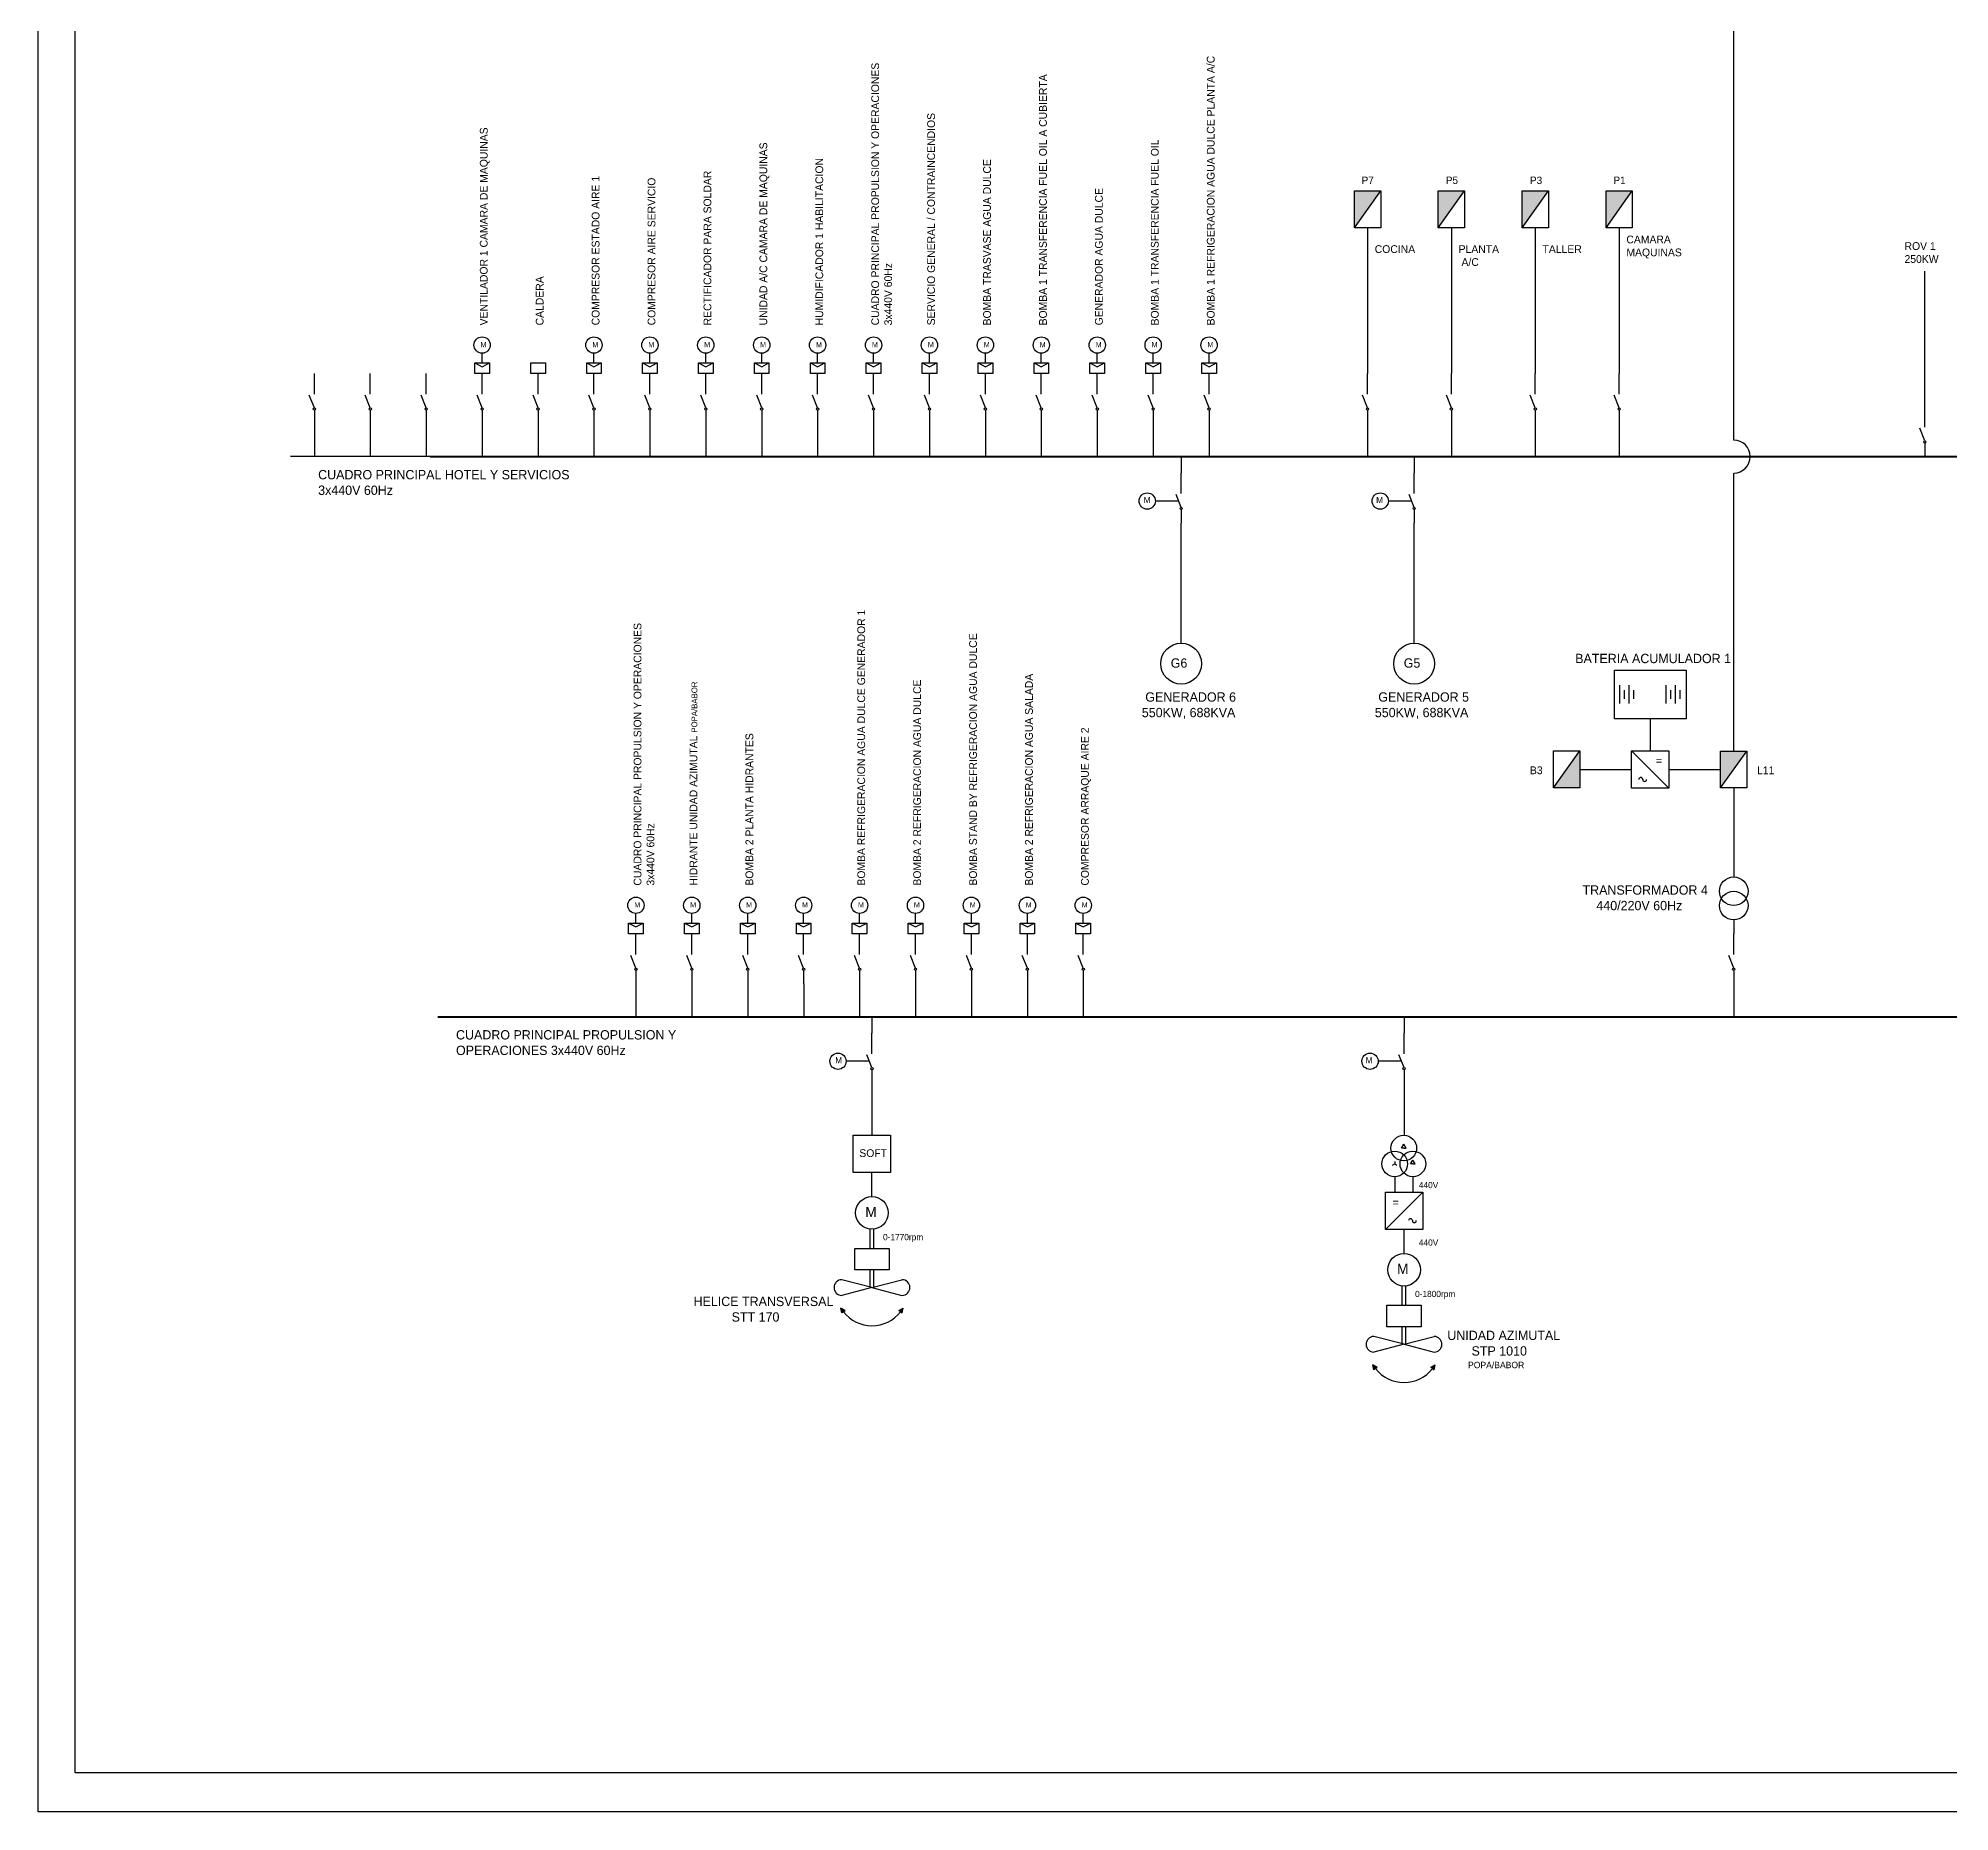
# Model space of a CAD drawing. Header units: millimetres. Extents: x 410 to 82986, y -218 to 41782.
# Drawn here: x 410 to 25022, y -218 to 22613 of the extents above; entities that cross this region are included whole.
import ezdxf

# ---------------------------------------------------------------- set-up
doc = ezdxf.new("R2010")
doc.units = ezdxf.units.MM
doc.header["$LTSCALE"] = 50
doc.linetypes.add('ACAD_ISO03W100', pattern=[30, 12, -18])
doc.layers.add('D3', color=3, linetype='Continuous')
doc.styles.get("Standard").update_dxf_attribs({"font": 'Gothic.TTF'})

# ---------------------------------------------------------------- blocks, each defined once
blk = doc.blocks.new('INTERRUPTOR')
for p, q in [((0, 31.6), (0, 53.7)), ((0, 16.8), (-5.4, 30.6)), ((0, 14.5), (0, 0))]:
    blk.add_line(p, q)
blk.add_circle((0, 15.7), 1.17)
blk = doc.blocks.new('LINEA CONEXION BARRAS')
blk.add_line((-2.6, 0), (-2.6, -17.7))
blk = doc.blocks.new('MOTOR ARRANCADOR')
for p, q in [((0, 11.5), (0, 21.8)), ((-7.8, 11.5), (0, 7.4)), ((0, 7.4), (7.8, 11.5))]:
    blk.add_line(p, q)
blk.add_lwpolyline([(-7.8, 11.5), (7.8, 11.5), (7.8, 0), (-7.8, 0)], close=True)
blk.add_circle((0, 30.6), 8.75)
blk.add_text('M', height=5.5).set_placement((-1.7, 28.3))
blk = doc.blocks.new('TRANSFORMADOR')
for p, q in [((0, 75.9), (0, 61)), ((0, 14.9), (0, 0))]:
    blk.add_line(p, q)
for centre in [(0, 45.7), (0, 30.3)]:
    blk.add_circle(centre, 15.4)
blk = doc.blocks.new('CUADRO')
blk.add_hatch(color=256).paths.add_polyline_path([(-14.1, 94.7), (-14.1, 55.1), (14.1, 94.7)])
for p, q in [((-14.1, 55.1), (14.1, 94.7)), ((0, 55.1), (0, 0))]:
    blk.add_line(p, q)
blk.add_lwpolyline([(-14.1, 94.7), (14.1, 94.7), (14.1, 55.1), (-14.1, 55.1)], close=True)

msp = doc.modelspace()

# ---------------------------------------------------------------- hatches: boundary and pattern name
for color, points in [(256, [(20259, 13438), (19921, 12962), (20259, 12962)]), (4, [(10743, 6266), (10756, 6204), (10777, 6220), (10798, 6236)]), (4, [(11490, 6236), (11511, 6220), (11532, 6204), (11545, 6266)]), (5, [(17594, 5534), (17607, 5473), (17628, 5489), (17649, 5504)]), (5, [(18341, 5504), (18362, 5489), (18382, 5473), (18396, 5534)])]:
    msp.add_hatch(color=color).paths.add_polyline_path(points)

# ---------------------------------------------------------------- linework, layer by layer
for p, q in [((22240, 17440), (22240, 22881)), ((17525, 19819), (17525, 19207)), ((18605, 19819), (18605, 19207)), ((19685, 19819), (19685, 19207)), ((20765, 19819), (20765, 19207)), ((24700, 17872), (24700, 19614)), ((17525, 19207), (17525, 18296)), ((18605, 19207), (18605, 18296)), ((19685, 19207), (19685, 18296)), ((20765, 19207), (20765, 18296)), ((17525, 17652), (17525, 17440)), ((18605, 17652), (18605, 17440)), ((19685, 17652), (19685, 17440)), ((20765, 17652), (20765, 17440)), ((22240, 13438), (22240, 17016)), ((15093, 16656), (14793, 16656)), ((18093, 16656), (17793, 16656)), ((15125, 14825), (15125, 16372)), ((18125, 14825), (18125, 16372)), ((20770, 14285), (20770, 14049)), ((20890, 14285), (20890, 14049)), ((21366, 14285), (21366, 14049)), ((21486, 14285), (21486, 14049)), ((20830, 14223), (20830, 14111)), ((20950, 14223), (20950, 14111)), ((21426, 14223), (21426, 14111)), ((21546, 14223), (21546, 14111)), ((21165, 13854), (21165, 13440)), ((19921, 12962), (20259, 13438)), ((20925, 13440), (21405, 13440)), ((20925, 12960), (20925, 13440)), ((20925, 13440), (21405, 12960)), ((21405, 13440), (21405, 12960)), ((20259, 13200), (20925, 13200)), ((21405, 13200), (22071, 13200)), ((21405, 12960), (20925, 12960)), ((22240, 12607), (22240, 11995))]:
    msp.add_line(p, q)
at = {"color": 1}
msp.add_line((5457, 17228), (3657, 17228), dxfattribs=at)
at = {"color": 1, "lineweight": 50}
for p, q in [((5457, 17228), (33183, 17228)), ((5556, 10016), (31534, 10016))]:
    msp.add_line(p, q, dxfattribs=at)
at = {"color": 4}
for p, q in [((11144, 10016), (11144, 9804)), ((11144, 9539), (11144, 9804)), ((11112, 9444), (10812, 9444)), ((11144, 9362), (11079, 9527)), ((11144, 9334), (11144, 9160)), ((11144, 9160), (11144, 8491)), ((10904, 8011), (10904, 8491)), ((10904, 8491), (11384, 8491)), ((11384, 8491), (11384, 8011)), ((11384, 8011), (10904, 8011)), ((11144, 7702), (11144, 8011)), ((11120, 7034), (11120, 7283)), ((11168, 7034), (11168, 7283)), ((11120, 6537), (11120, 6758)), ((11168, 6537), (11168, 6758)), ((11144, 6531), (10757, 6632)), ((11144, 6531), (10757, 6430)), ((11144, 6531), (11531, 6632)), ((11144, 6531), (11531, 6430)), ((10756, 6204), (10743, 6266)), ((10798, 6236), (10743, 6266)), ((10777, 6220), (10756, 6204)), ((10777, 6220), (10798, 6236)), ((11490, 6236), (11545, 6266)), ((11511, 6220), (11490, 6236)), ((11511, 6220), (11532, 6204)), ((11532, 6204), (11545, 6266))]:
    msp.add_line(p, q, dxfattribs=at)
at = {"color": 5}
for p, q in [((17995, 10016), (17995, 9804)), ((17995, 9539), (17995, 9804)), ((17962, 9444), (17662, 9444)), ((17995, 9362), (17930, 9527)), ((17995, 9334), (17995, 9160)), ((17995, 9160), (17995, 8491)), ((17963, 8326), (17992, 8376)), ((18021, 8326), (17992, 8376)), ((17846, 8106), (17875, 8122)), ((17875, 8155), (17875, 8122)), ((17875, 8122), (17904, 8106)), ((17992, 8326), (17963, 8326)), ((17992, 8326), (18021, 8326)), ((18080, 8122), (18109, 8172)), ((18109, 8122), (18080, 8122)), ((18138, 8122), (18109, 8172)), ((18109, 8122), (18138, 8122)), ((17875, 7957), (17875, 7760)), ((18109, 7957), (18109, 7760)), ((17755, 7280), (18235, 7760)), ((17755, 7280), (17755, 7760)), ((17755, 7760), (18235, 7760)), ((18235, 7760), (18235, 7280)), ((18235, 7280), (17755, 7280)), ((17995, 6970), (17995, 7280)), ((17971, 6302), (17971, 6551)), ((18019, 6302), (18019, 6551)), ((17971, 5806), (17971, 6026)), ((18019, 5806), (18019, 6026)), ((17995, 5800), (17607, 5901)), ((17995, 5800), (17607, 5698)), ((17995, 5800), (18382, 5901)), ((17995, 5800), (18382, 5698)), ((17607, 5473), (17594, 5534)), ((17649, 5504), (17594, 5534)), ((17628, 5489), (17607, 5473)), ((17628, 5489), (17649, 5504)), ((18341, 5504), (18396, 5534)), ((18362, 5489), (18341, 5504)), ((18362, 5489), (18382, 5473)), ((18382, 5473), (18396, 5534))]:
    msp.add_line(p, q, dxfattribs=at)
for points in [[(6751, 18434), (6939, 18434), (6939, 18296), (6751, 18296)], [(20703, 14480), (21627, 14480), (21627, 13854), (20703, 13854)], [(19921, 13438), (20259, 13438), (20259, 12962), (19921, 12962)]]:
    msp.add_lwpolyline(points, close=True)
at = {"color": 4}
msp.add_lwpolyline([(10924, 7034), (11365, 7034), (11365, 6758), (10924, 6758)], close=True, dxfattribs=at)
at = {"color": 5}
msp.add_lwpolyline([(17774, 6302), (18215, 6302), (18215, 6026), (17774, 6026)], close=True, dxfattribs=at)
for centre, radius in [((14688, 16656), 105), ((17688, 16656), 105), ((15125, 14562), 263), ((18125, 14562), 263)]:
    msp.add_circle(centre, radius)
at = {"color": 4}
for centre, radius in [((10707, 9444), 105), ((11144, 9348), 14), ((11144, 7492), 210)]:
    msp.add_circle(centre, radius, dxfattribs=at)
at = {"color": 5}
for centre, radius in [((17557, 9444), 105), ((17995, 9348), 14), ((17992, 8326), 165), ((17875, 8122), 165), ((18109, 8122), 165), ((17995, 6760), 210)]:
    msp.add_circle(centre, radius, dxfattribs=at)
for centre, radius, start, end in [((22240, 17228), 212, 270, 90), ((21043, 13072), 25, 0, 180), ((21093, 13072), 25, 180, 0)]:
    msp.add_arc(centre, radius, start, end)
for centre, radius, start, end in [((18078, 7392), 25, 0, 180), ((18128, 7392), 25, 180, 0), ((17607, 5800), 101, 90, 270), ((18382, 5800), 101, 270, 90), ((17995, 5771), 463, 217.555, 270), ((17995, 5771), 463, 270, 322.445)]:
    msp.add_arc(centre, radius, start, end, dxfattribs=at)
at = {"color": 4}
for centre, radius, start, end in [((10757, 6531), 101, 90, 270), ((11531, 6531), 101, 270, 90), ((11144, 6502), 463, 217.555, 270), ((11144, 6502), 463, 270, 322.445)]:
    msp.add_arc(centre, radius, start, end, dxfattribs=at)
at = {"layer": 'D3'}
for p, q in [((410, -218), (410, 41782)), ((82986, -218), (410, -218))]:
    msp.add_line(p, q, dxfattribs=at)
at = {"layer": 'D3', "color": 2}
for p, q in [((886, 282), (886, 41282)), ((82486, 282), (886, 282))]:
    msp.add_line(p, q, dxfattribs=at)

# ---------------------------------------------------------------- block references
at = {"xscale": 12, "yscale": 12, "zscale": 12}
for name, p in [('CUADRO', (17525, 19513)), ('CUADRO', (18605, 19513)), ('CUADRO', (19685, 19513)), ('CUADRO', (20765, 19513)), ('MOTOR ARRANCADOR', (6125, 18296)), ('MOTOR ARRANCADOR', (7565, 18296)), ('MOTOR ARRANCADOR', (8285, 18296)), ('MOTOR ARRANCADOR', (8285, 18296)), ('MOTOR ARRANCADOR', (9005, 18296)), ('MOTOR ARRANCADOR', (9005, 18296)), ('MOTOR ARRANCADOR', (9725, 18296)), ('MOTOR ARRANCADOR', (10445, 18296)), ('MOTOR ARRANCADOR', (11165, 18296)), ('MOTOR ARRANCADOR', (11885, 18296)), ('MOTOR ARRANCADOR', (11885, 18296)), ('MOTOR ARRANCADOR', (12605, 18296)), ('MOTOR ARRANCADOR', (12605, 18296)), ('MOTOR ARRANCADOR', (13325, 18296)), ('MOTOR ARRANCADOR', (13325, 18296)), ('MOTOR ARRANCADOR', (14045, 18296)), ('MOTOR ARRANCADOR', (14045, 18296)), ('MOTOR ARRANCADOR', (14765, 18296)), ('MOTOR ARRANCADOR', (14765, 18296)), ('MOTOR ARRANCADOR', (15485, 18296)), ('MOTOR ARRANCADOR', (15485, 18296)), ('INTERRUPTOR', (3965, 17652)), ('INTERRUPTOR', (4685, 17652)), ('INTERRUPTOR', (5405, 17652)), ('INTERRUPTOR', (6125, 17652)), ('INTERRUPTOR', (6845, 17652)), ('INTERRUPTOR', (7565, 17652)), ('INTERRUPTOR', (8285, 17652)), ('INTERRUPTOR', (8285, 17652)), ('INTERRUPTOR', (9005, 17652)), ('INTERRUPTOR', (9005, 17652)), ('INTERRUPTOR', (9725, 17652)), ('INTERRUPTOR', (10445, 17652)), ('INTERRUPTOR', (11165, 17652)), ('INTERRUPTOR', (11885, 17652)), ('INTERRUPTOR', (11885, 17652)), ('INTERRUPTOR', (12605, 17652)), ('INTERRUPTOR', (12605, 17652)), ('INTERRUPTOR', (13325, 17652)), ('INTERRUPTOR', (13325, 17652)), ('INTERRUPTOR', (14045, 17652)), ('INTERRUPTOR', (14045, 17652)), ('INTERRUPTOR', (14765, 17652)), ('INTERRUPTOR', (14765, 17652)), ('INTERRUPTOR', (15485, 17652)), ('INTERRUPTOR', (15485, 17652)), ('INTERRUPTOR', (17525, 17652)), ('INTERRUPTOR', (18605, 17652)), ('INTERRUPTOR', (19685, 17652)), ('INTERRUPTOR', (20765, 17652)), ('INTERRUPTOR', (24700, 17228)), ('LINEA CONEXION BARRAS', (3996, 17652)), ('LINEA CONEXION BARRAS', (4716, 17652)), ('LINEA CONEXION BARRAS', (5436, 17652)), ('LINEA CONEXION BARRAS', (6156, 17652)), ('LINEA CONEXION BARRAS', (6876, 17652)), ('LINEA CONEXION BARRAS', (7596, 17652)), ('LINEA CONEXION BARRAS', (8316, 17652)), ('LINEA CONEXION BARRAS', (8316, 17652)), ('LINEA CONEXION BARRAS', (9036, 17652)), ('LINEA CONEXION BARRAS', (9036, 17652)), ('LINEA CONEXION BARRAS', (9756, 17652)), ('LINEA CONEXION BARRAS', (10476, 17652)), ('LINEA CONEXION BARRAS', (11196, 17652)), ('LINEA CONEXION BARRAS', (11916, 17652)), ('LINEA CONEXION BARRAS', (11916, 17652)), ('LINEA CONEXION BARRAS', (12636, 17652)), ('LINEA CONEXION BARRAS', (12636, 17652)), ('LINEA CONEXION BARRAS', (13356, 17652)), ('LINEA CONEXION BARRAS', (13356, 17652)), ('LINEA CONEXION BARRAS', (14076, 17652)), ('LINEA CONEXION BARRAS', (14076, 17652)), ('LINEA CONEXION BARRAS', (14796, 17652)), ('LINEA CONEXION BARRAS', (14796, 17652)), ('LINEA CONEXION BARRAS', (15516, 17652)), ('LINEA CONEXION BARRAS', (15516, 17652)), ('LINEA CONEXION BARRAS', (3996, 17440)), ('LINEA CONEXION BARRAS', (4716, 17440)), ('LINEA CONEXION BARRAS', (5436, 17440)), ('LINEA CONEXION BARRAS', (6156, 17440)), ('LINEA CONEXION BARRAS', (6876, 17440)), ('LINEA CONEXION BARRAS', (7596, 17440)), ('LINEA CONEXION BARRAS', (8316, 17440)), ('LINEA CONEXION BARRAS', (8316, 17440)), ('LINEA CONEXION BARRAS', (9036, 17440)), ('LINEA CONEXION BARRAS', (9036, 17440)), ('LINEA CONEXION BARRAS', (9756, 17440)), ('LINEA CONEXION BARRAS', (10476, 17440)), ('LINEA CONEXION BARRAS', (11196, 17440)), ('LINEA CONEXION BARRAS', (11916, 17440)), ('LINEA CONEXION BARRAS', (11916, 17440)), ('LINEA CONEXION BARRAS', (12636, 17440)), ('LINEA CONEXION BARRAS', (12636, 17440)), ('LINEA CONEXION BARRAS', (13356, 17440)), ('LINEA CONEXION BARRAS', (13356, 17440)), ('LINEA CONEXION BARRAS', (14076, 17440)), ('LINEA CONEXION BARRAS', (14076, 17440)), ('LINEA CONEXION BARRAS', (14796, 17440)), ('LINEA CONEXION BARRAS', (14796, 17440)), ('LINEA CONEXION BARRAS', (15516, 17440)), ('LINEA CONEXION BARRAS', (15516, 17440)), ('LINEA CONEXION BARRAS', (17556, 17440)), ('LINEA CONEXION BARRAS', (18636, 17440)), ('LINEA CONEXION BARRAS', (19716, 17440)), ('LINEA CONEXION BARRAS', (20796, 17440)), ('INTERRUPTOR', (15125, 16372)), ('LINEA CONEXION BARRAS', (15156, 17228)), ('INTERRUPTOR', (18125, 16372)), ('LINEA CONEXION BARRAS', (18156, 17228)), ('CUADRO', (22240, 12301)), ('TRANSFORMADOR', (22240, 11084)), ('MOTOR ARRANCADOR', (8105, 11084)), ('MOTOR ARRANCADOR', (8825, 11084)), ('MOTOR ARRANCADOR', (9545, 11084)), ('MOTOR ARRANCADOR', (10265, 11084)), ('MOTOR ARRANCADOR', (10265, 11084)), ('MOTOR ARRANCADOR', (10985, 11084)), ('MOTOR ARRANCADOR', (10985, 11084)), ('MOTOR ARRANCADOR', (11705, 11084)), ('MOTOR ARRANCADOR', (11705, 11084)), ('MOTOR ARRANCADOR', (12425, 11084)), ('MOTOR ARRANCADOR', (12425, 11084)), ('MOTOR ARRANCADOR', (13145, 11084)), ('MOTOR ARRANCADOR', (13145, 11084)), ('MOTOR ARRANCADOR', (13865, 11084)), ('MOTOR ARRANCADOR', (13865, 11084)), ('INTERRUPTOR', (8105, 10440)), ('INTERRUPTOR', (8825, 10440)), ('INTERRUPTOR', (9545, 10440)), ('INTERRUPTOR', (10265, 10440)), ('INTERRUPTOR', (10265, 10440)), ('INTERRUPTOR', (10985, 10440)), ('INTERRUPTOR', (10985, 10440)), ('INTERRUPTOR', (11705, 10440)), ('INTERRUPTOR', (11705, 10440)), ('INTERRUPTOR', (12425, 10440)), ('INTERRUPTOR', (12425, 10440)), ('INTERRUPTOR', (13145, 10440)), ('INTERRUPTOR', (13145, 10440)), ('INTERRUPTOR', (13865, 10440)), ('INTERRUPTOR', (13865, 10440)), ('INTERRUPTOR', (22240, 10440)), ('LINEA CONEXION BARRAS', (8137, 10440)), ('LINEA CONEXION BARRAS', (8857, 10440)), ('LINEA CONEXION BARRAS', (9577, 10440)), ('LINEA CONEXION BARRAS', (10297, 10440)), ('LINEA CONEXION BARRAS', (10297, 10440)), ('LINEA CONEXION BARRAS', (11017, 10440)), ('LINEA CONEXION BARRAS', (11017, 10440)), ('LINEA CONEXION BARRAS', (11737, 10440)), ('LINEA CONEXION BARRAS', (11737, 10440)), ('LINEA CONEXION BARRAS', (12457, 10440)), ('LINEA CONEXION BARRAS', (12457, 10440)), ('LINEA CONEXION BARRAS', (13177, 10440)), ('LINEA CONEXION BARRAS', (13177, 10440)), ('LINEA CONEXION BARRAS', (13897, 10440)), ('LINEA CONEXION BARRAS', (13897, 10440)), ('LINEA CONEXION BARRAS', (22271, 10440)), ('LINEA CONEXION BARRAS', (8137, 10228)), ('LINEA CONEXION BARRAS', (8857, 10228)), ('LINEA CONEXION BARRAS', (9577, 10228)), ('LINEA CONEXION BARRAS', (10297, 10228)), ('LINEA CONEXION BARRAS', (10297, 10228)), ('LINEA CONEXION BARRAS', (11017, 10228)), ('LINEA CONEXION BARRAS', (11017, 10228)), ('LINEA CONEXION BARRAS', (11737, 10228)), ('LINEA CONEXION BARRAS', (11737, 10228)), ('LINEA CONEXION BARRAS', (12457, 10228)), ('LINEA CONEXION BARRAS', (12457, 10228)), ('LINEA CONEXION BARRAS', (13177, 10228)), ('LINEA CONEXION BARRAS', (13177, 10228)), ('LINEA CONEXION BARRAS', (13897, 10228)), ('LINEA CONEXION BARRAS', (13897, 10228)), ('LINEA CONEXION BARRAS', (22271, 10228))]:
    msp.add_blockref(name, p, dxfattribs=at)

# ---------------------------------------------------------------- texts
for s, height, p in [('M', 80, (14643, 16629)), ('M', 80, (17636, 16629)), ('G6', 120, (14991, 14510)), ('G5', 120, (17991, 14510))]:
    msp.add_text(s, height=height).set_placement(p)
at = {"linetype": 'ACAD_ISO03W100'}
msp.add_text('BATERIA ACUMULADOR 1', height=120, dxfattribs=at).set_placement((20199, 14569))
at = {"color": 4}
for height, p in [(80, (10671, 9417)), (132, (11059, 7437))]:
    msp.add_text('M', height=height, dxfattribs=at).set_placement(p)
at = {"color": 5}
for height, p in [(80, (17500, 9417)), (132, (17905, 6705))]:
    msp.add_text('M', height=height, dxfattribs=at).set_placement(p)
at = {"linetype": 'ACAD_ISO03W100', "char_height": 100, "width": 3851.11, "attachment_point": 1, "rotation": 90}
for s, insert in [('CUADRO PRINCIPAL PROPULSION Y OPERACIONES 3x440V 60Hz\\P\\P{\\H1.26x;   }', (11136, 18917)), ('BOMBA 1 REFRIGERACION AGUA DULCE PLANTA A/C\\P\\P{\\H1.134x;   }', (15456, 18917)), ('BOMBA 1 TRANSFERENCIA FUEL OIL A CUBIERTA\\P{\\H1.134x;   }', (13296, 18917)), ('VENTILADOR 1 CAMARA DE MAQUINAS\\P\\P{\\H1.134x;   }', (6096, 18917)), ('SERVICIO GENERAL / CONTRAINCENDIOS\\P\\P{\\H1.134x;   }', (11856, 18917)), ('UNIDAD A/C CAMARA DE MAQUINAS\\P\\P{\\H1.134x;   }', (9696, 18917)), ('BOMBA 1 TRANSFERENCIA FUEL OIL\\P\\P{\\H1.134x;   }', (14736, 18917)), ('HUMIDIFICADOR 1 HABILITACION\\P\\P{\\H1.134x;   }', (10416, 18917)), ('BOMBA TRASVASE AGUA DULCE\\P\\P{\\H1.134x;   }', (12576, 18917)), ('COMPRESOR ESTADO AIRE 1\\P\\P{\\H1.134x;   }', (7536, 18917)), ('COMPRESOR AIRE SERVICIO\\P\\P{\\H1.134x;   }', (8256, 18917)), ('RECTIFICADOR PARA SOLDAR\\P\\P{\\H1.134x;   }', (8976, 18917)), ('GENERADOR AGUA DULCE\\P\\P{\\H1.134x;   }', (14016, 18917)), ('CALDERA\\P\\P{\\H1.134x;   }', (6816, 18917)), ('CUADRO PRINCIPAL PROPULSION Y OPERACIONES 3x440V 60Hz\\P\\P{\\H1.334x;   }', (8076, 11705)), ('BOMBA REFRIGERACION AGUA DULCE GENERADOR 1\\P{\\H1.334x;   }', (10956, 11705)), ('BOMBA STAND BY REFRIGERACION AGUA DULCE\\P\\P{\\H1.334x;   }', (12396, 11705)), ('HIDRANTE UNIDAD AZIMUTAL {\\H0.75x;POPA/BABOR\\P\\P\\H1.779x;   }', (8796, 11705)), ('BOMBA 2 REFRIGERACION AGUA DULCE\\P\\P{\\H1.334x;   }', (11676, 11705)), ('BOMBA 2 REFRIGERACION AGUA SALADA\\P{\\H1.334x;   }', (13116, 11705)), ('BOMBA 2 PLANTA HIDRANTES\\P{\\H1.334x;   }', (9516, 11705)), ('COMPRESOR ARRAQUE AIRE 2\\P\\P{\\H1.334x;   }', (13836, 11705))]:
    msp.add_mtext(s, dxfattribs=dict(at, insert=insert))
at = {"attachment_point": 1}
for s, insert, char_height, width in [('P7', (17449, 20832), 96, 289.22), ('P5', (18533, 20833), 96, 192.04), ('P3', (19617, 20832), 96, 230.64), ('P1', (20691, 20833), 96, 144.6), ('COCINA', (17618, 19949), 100, 289.22), ('PLANTA\\P A/C', (18698, 19949), 100, 701.06), ('TALLER', (19778, 19949), 100, 289.22), (' CAMARA\\PMAQUINAS', (20858, 20073), 100, 289.22), ('ROV 1\\P250KW\\P\\P{\\H1.231x;   }', (24439, 19988), 100, 910.59), ('=', (21239, 13364), 100, 488.76), ('B3', (19616, 13239), 100, 289.22), ('L11', (22540, 13239), 100, 289.22)]:
    msp.add_mtext(s, dxfattribs=dict(at, insert=insert, char_height=char_height, width=width))
at = {"linetype": 'ACAD_ISO03W100', "char_height": 120, "width": 3582.5, "attachment_point": 1}
for s, insert in [('CUADRO PRINCIPAL HOTEL Y SERVICIOS 3x440V 60Hz\\P\\P{\\H0.9716x;   }', (4014, 17055)), (' GENERADOR 6\\P550KW, 688KVA\\P\\P   ', (14619, 14193)), (' GENERADOR 5\\P550KW, 688KVA\\P\\P   ', (17619, 14193)), ('TRANSFORMADOR 4\\P    440/220V 60Hz\\P\\P{\\H1.231x;   }', (20293, 11708)), ('CUADRO PRINCIPAL PROPULSION Y OPERACIONES 3x440V 60Hz\\P\\P{\\H1.143x;   }', (5789, 9844))]:
    msp.add_mtext(s, dxfattribs=dict(at, insert=insert))
at = {"color": 4, "insert": (10982, 8311), "char_height": 100, "attachment_point": 1}
msp.add_mtext('SOFT', dxfattribs=at)
at = {"color": 5, "linetype": 'ACAD_ISO03W100', "attachment_point": 1}
for s, insert, char_height, width in [('440V', (18186, 7890), 80, 1664.3), ('440V', (18186, 7150), 80, 1664.3), ('0-1800rpm', (18137, 6488), 80, 1664.3), ('UNIDAD AZIMUTAL \\P       STP 1010\\P      {\\H0.6875x;POPA/BABOR}', (18552, 5975), 120, 1581.63)]:
    msp.add_mtext(s, dxfattribs=dict(at, insert=insert, char_height=char_height, width=width))
at = {"color": 5, "insert": (17848, 7677), "char_height": 100, "width": 488.76, "attachment_point": 1}
msp.add_mtext('=', dxfattribs=at)
at = {"color": 4, "linetype": 'ACAD_ISO03W100', "attachment_point": 1}
for s, insert, char_height, width in [('0-1770rpm', (11287, 7220), 80, 1664.3), ('HELICE TRANSVERSAL\\P           STT 170\\P{\\H1.231x;   }', (8847, 6412), 120, 1808.94)]:
    msp.add_mtext(s, dxfattribs=dict(at, insert=insert, char_height=char_height, width=width))

doc.saveas('drawing.dxf')
